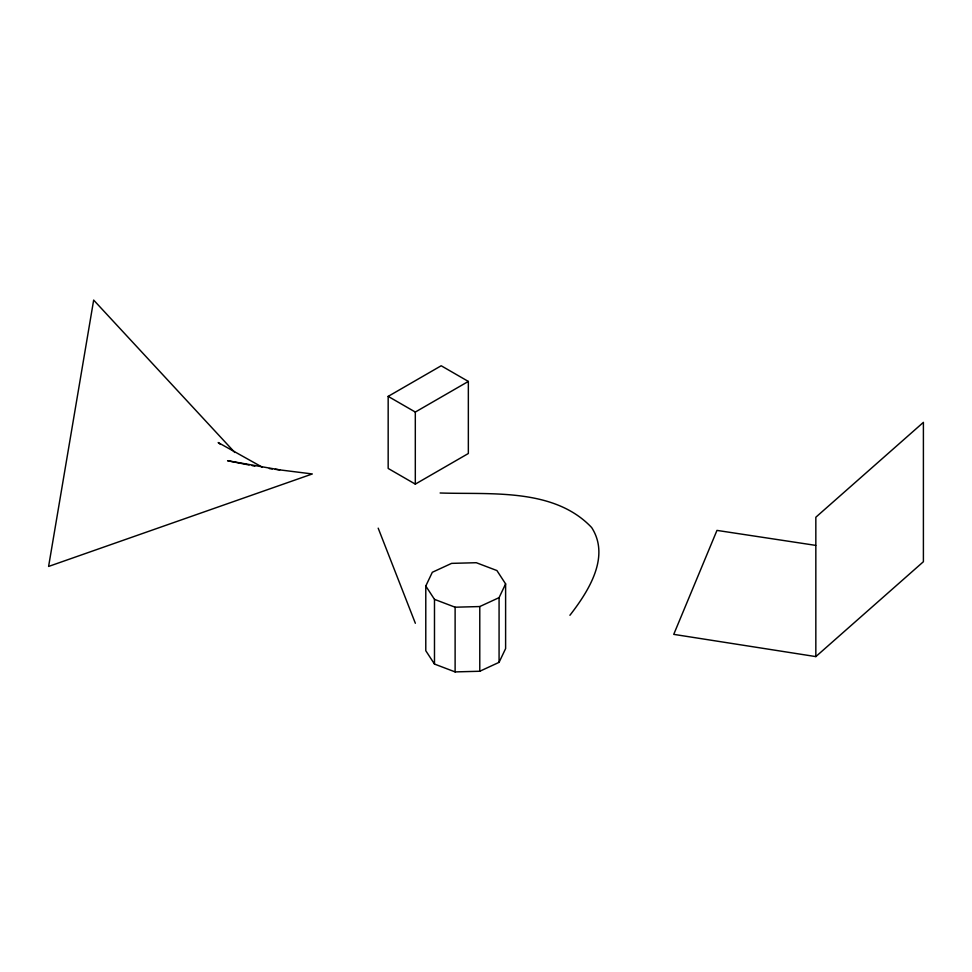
<?xml version="1.0" encoding="UTF-8"?>
<svg xmlns="http://www.w3.org/2000/svg" width="972" height="972" viewBox="0 0 972 972"><rect width="100%" height="100%" fill="white"/><g stroke="black" fill="none" stroke-linecap="round" stroke-linejoin="round"><path stroke-width="1.46" d="M425.785 586.019L432.321 572.277L451.615 563.371L476.292 562.715L496.911 570.552L505.61 583.905L505.61 648.603L499.073 662.345L479.779 671.251L455.115 671.907L434.484 664.058L425.785 650.718L425.785 586.019L434.484 599.36L434.484 664.058M499.073 662.345L499.073 597.646L505.61 583.905M569.92 615.276C588.254 591.583 610.635 557.005 591.656 527.541C553.858 487.555 490.167 494.699 440.122 492.986M815.836 656.598L923.4 561.719L923.4 422.358L815.836 517.226L815.836 656.598L673.742 634.364L716.972 530.396L815.702 545.377M388.168 396.382L441.191 365.764L468.346 381.437L468.346 453.499L415.311 484.117L388.168 468.443L388.168 396.382L415.311 412.055L468.346 381.437M434.484 599.36L455.115 607.208L479.779 606.552L499.073 597.646M269.365 468.577L272.33 468.954M275.295 469.318L312.316 473.959L48.6 566.445L93.664 300.093L234.799 452.454M279.729 469.877L227.582 460.728L249.099 464.993M251.967 465.564L254.834 466.135M262.148 467.119L218.178 442.552L220.498 444.411M378.193 528.161L415.348 623.271M479.779 606.552L479.779 671.251M455.115 607.208L455.115 671.907M415.311 412.055L415.311 484.117"/></g></svg>
